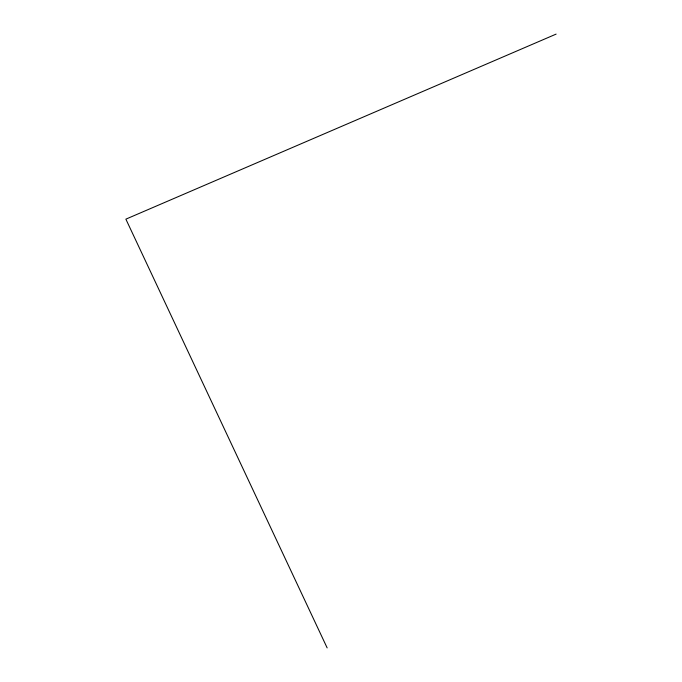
<?xml version="1.0" encoding="UTF-8"?>
<svg xmlns="http://www.w3.org/2000/svg" width="682" height="682" viewBox="0 0 682 682"><rect width="100%" height="100%" fill="white"/><g stroke="black" fill="none" stroke-linecap="round" stroke-linejoin="round"><path stroke-width="1.02" d="M556.128 34.1L125.872 219.152L327.155 647.9"/></g></svg>
